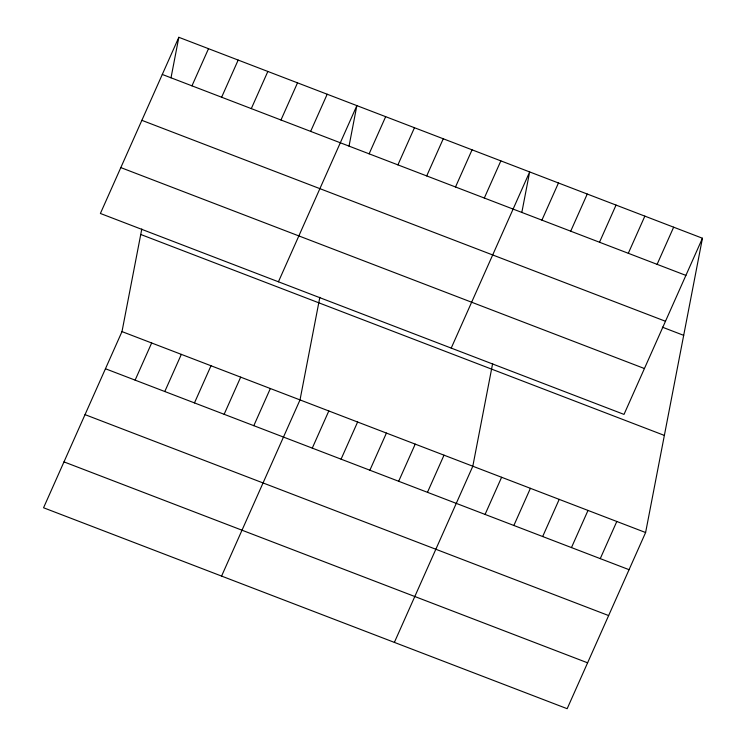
<?xml version="1.0" encoding="UTF-8"?>
<svg xmlns="http://www.w3.org/2000/svg" width="746" height="746" viewBox="0 0 746 746"><rect width="100%" height="100%" fill="white"/><g stroke="black" fill="none" stroke-linecap="round" stroke-linejoin="round"><path stroke-width="1.12" d="M702.443 238.235L624.01 414.403L100.393 213.468L178.835 37.3L702.443 238.235L645.607 532.532L567.165 708.7L43.557 507.765L121.99 331.597L141.805 228.975M171.002 77.854L178.835 37.3M319.838 297.3L300.013 399.912L221.581 576.08M349.025 146.169L356.858 105.615L278.426 281.783M492.63 363.61L472.815 466.222L394.373 642.39M521.818 212.479L529.651 171.925L451.218 348.093M191.964 85.846L208.507 48.686M221.627 97.232L238.17 60.072M251.299 108.618L267.842 71.457M135.119 380.134L151.662 342.983M280.972 120.003L297.514 82.843M164.791 391.519L181.334 354.369M310.644 131.389L327.186 94.229M194.464 402.905L211.006 365.754M224.136 414.291L240.678 377.14M369.121 153.825L385.663 116.674M253.808 425.677L270.35 388.526M397.916 164.875L414.459 127.725M426.712 175.925L443.255 138.775M312.276 448.122L328.818 410.962M455.517 186.976L472.059 149.825M341.071 459.172L357.614 422.012M484.313 198.035L500.855 160.875M369.876 470.222L386.419 433.072M398.672 481.273L415.214 444.122M541.913 220.135L558.456 182.975M427.467 492.323L444.01 455.172M570.709 231.185L587.251 194.035M599.504 242.236L616.047 205.085M485.068 514.432L501.61 477.272M628.309 253.286L644.852 216.135M513.863 525.482L530.406 488.322M657.105 264.336L673.647 227.185M542.668 536.533L559.211 499.372M571.464 547.583L588.007 510.432M600.26 558.633L616.802 521.482M162.292 74.451L685.9 275.395M141.861 120.33L665.479 321.265M662.355 327.168L683.69 335.355M120.824 167.598L644.432 368.533M140.742 234.477L664.36 435.412M121.99 331.597L645.607 532.532M105.447 368.748L629.065 569.683M85.025 414.627L608.633 615.562M63.979 461.886L587.596 662.821"/></g></svg>
